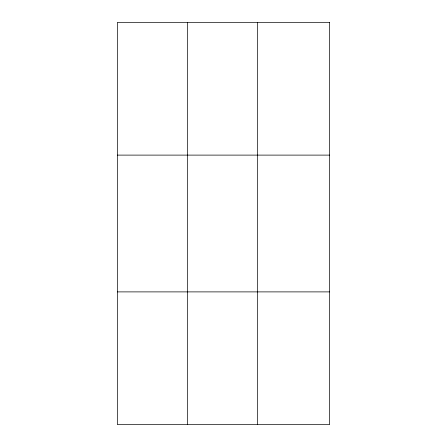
<?xml version="1.0" encoding="UTF-8"?>
<svg xmlns="http://www.w3.org/2000/svg" width="447" height="447" viewBox="0 0 447 447"><rect width="100%" height="100%" fill="white"/><g stroke="black" fill="none" stroke-linecap="round" stroke-linejoin="round"><path stroke-width="0.67" d="M187.433 22.35L187.433 424.65M257.444 22.35L257.444 424.65M117.421 155.109L329.579 155.109M117.421 291.891L329.579 291.891M329.579 22.35L329.579 424.65L117.421 424.65L117.421 22.35L329.579 22.35"/></g></svg>
